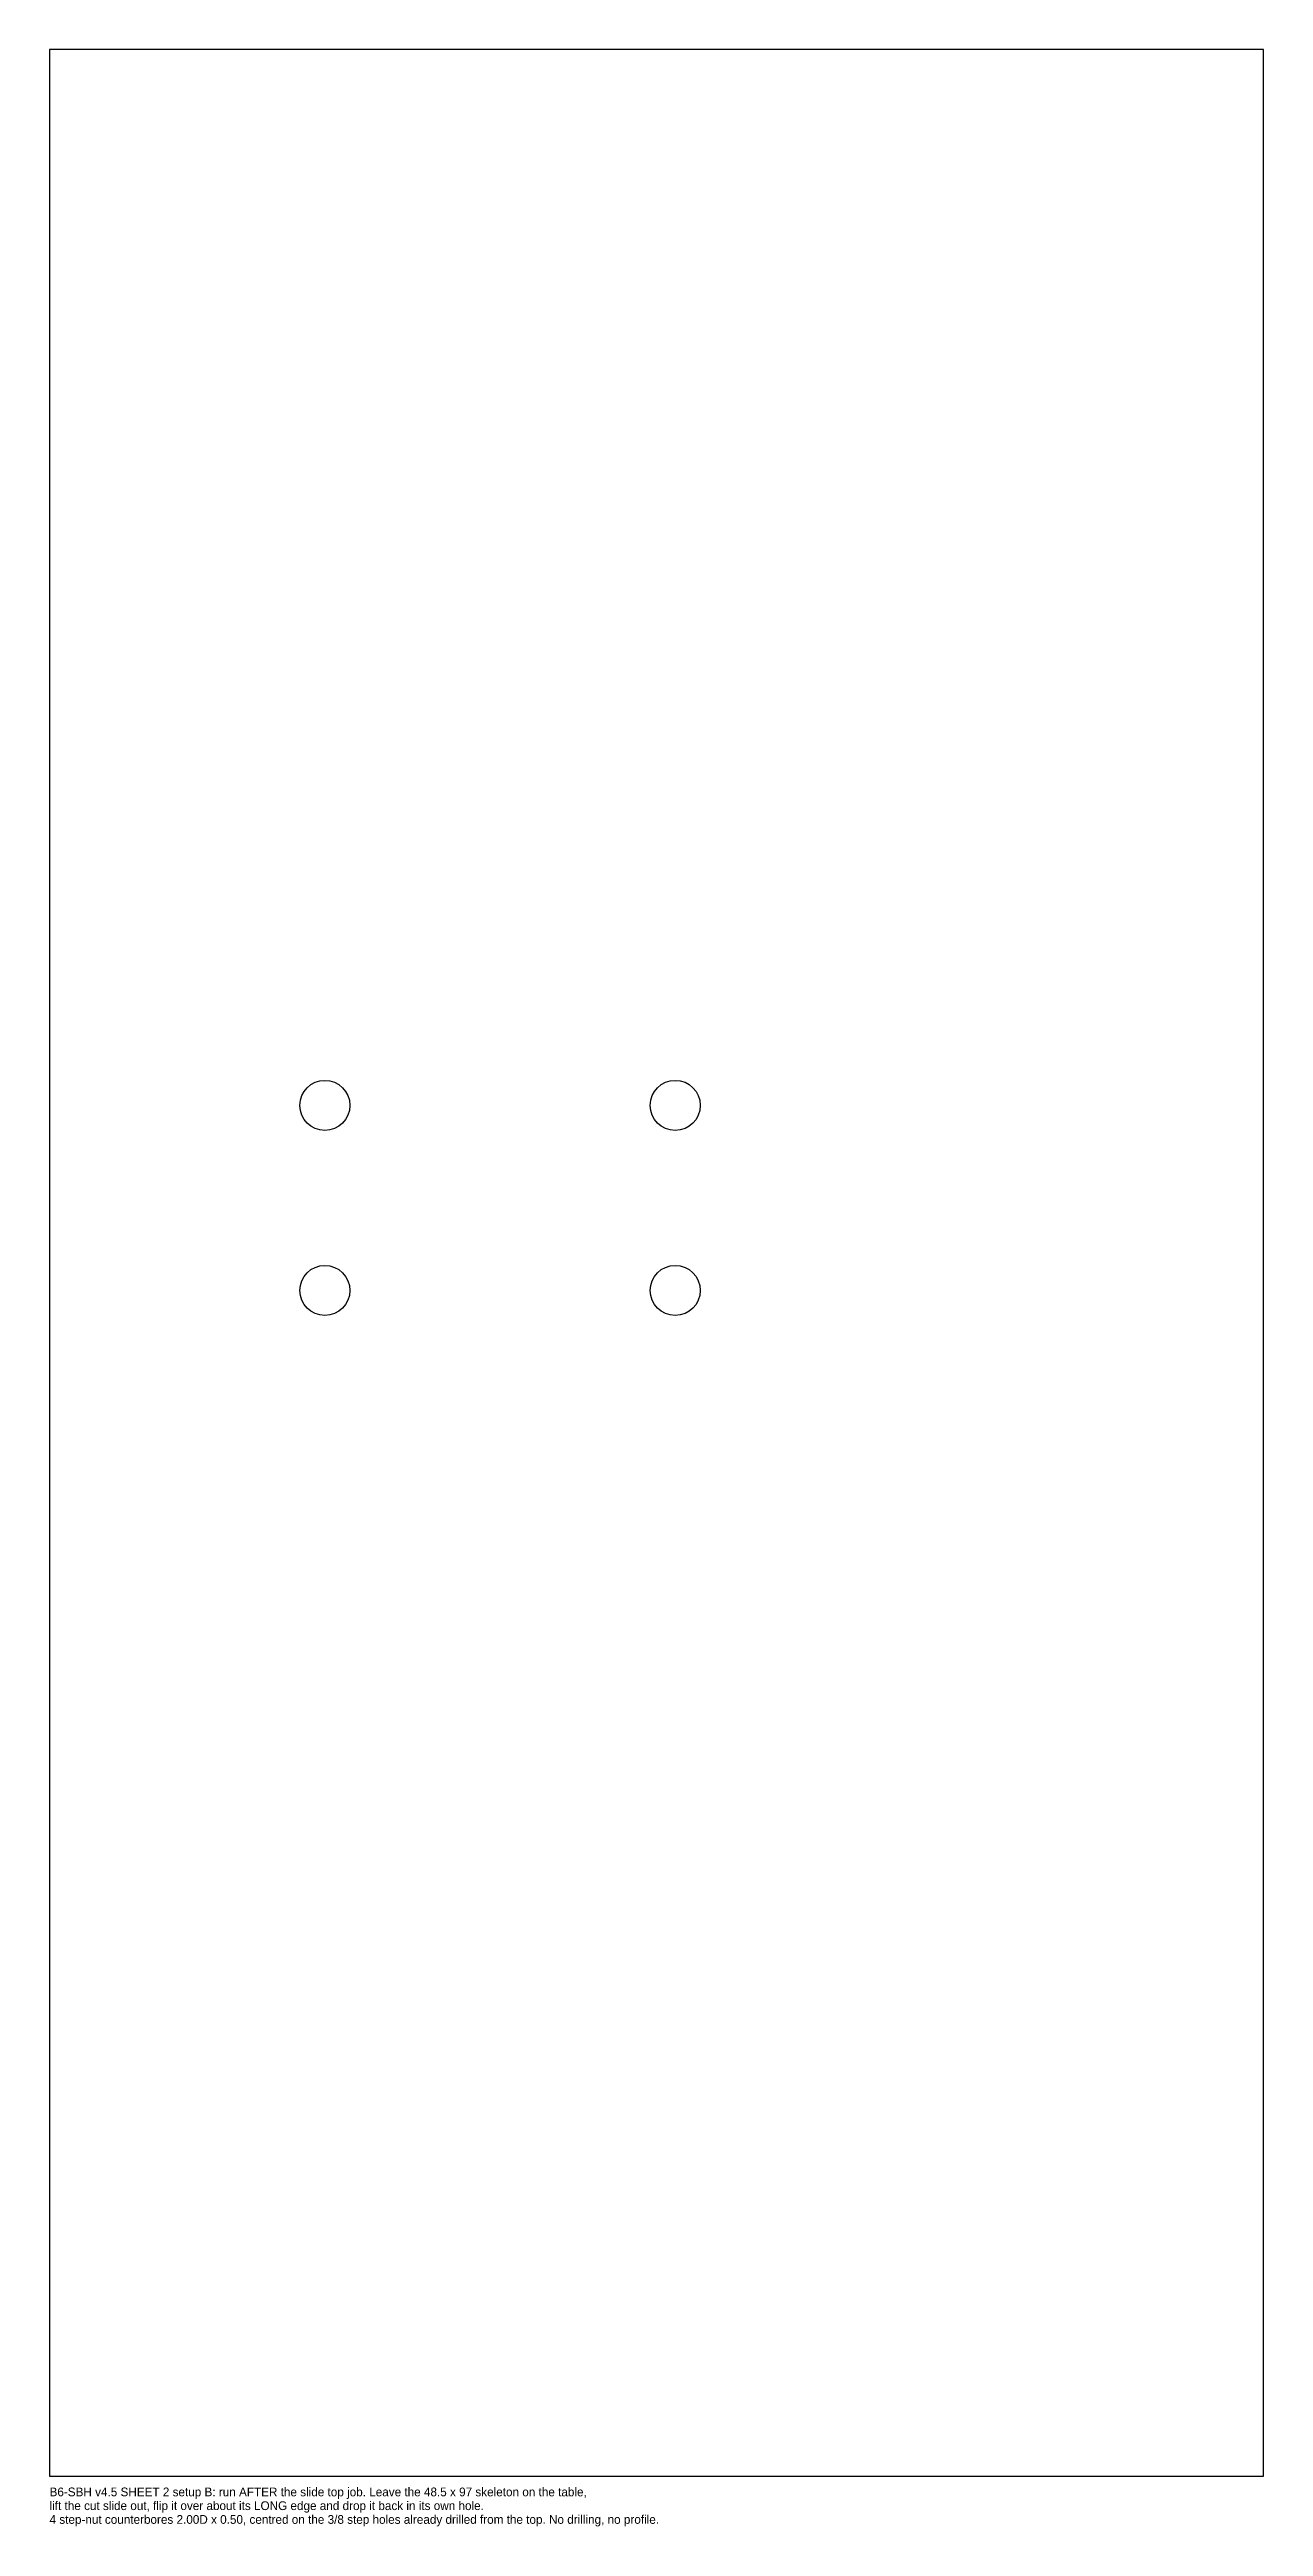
# Model space of a CAD drawing. Extents: x 0 to 48.5, y -2 to 97.
import ezdxf

# ---------------------------------------------------------------- set-up
doc = ezdxf.new("R2010")
doc.units = 0
for name, color, linetype in [('NOTES', 2, 'Continuous'), ('POCKET_2.00D_0.50DEEP', 5, 'Continuous'), ('SHEET', 8, 'Continuous')]:
    doc.layers.add(name, color=color, linetype=linetype)

msp = doc.modelspace()

# ---------------------------------------------------------------- linework, layer by layer
at = {"layer": 'POCKET_2.00D_0.50DEEP'}
for centre in [(11, 54.7974), (25, 54.7974), (11, 47.401), (25, 47.401)]:
    msp.add_circle(centre, 1, dxfattribs=at)
at = {"layer": 'SHEET'}
msp.add_lwpolyline([(0, 0), (48.5, 0), (48.5, 97), (0, 97)], close=True, dxfattribs=at)

# ---------------------------------------------------------------- texts
at = {"layer": 'NOTES'}
for s, p in [('lift the cut slide out, flip it over about its LONG edge and drop it back in its own hole.', (0, -1.35)), ('B6-SBH v4.5 SHEET 2 setup B: run AFTER the slide top job. Leave the 48.5 x 97 skeleton on the table,', (0, -0.8)), ('4 step-nut counterbores 2.00D x 0.50, centred on the 3/8 step holes already drilled from the top. No drilling, no profile.', (0, -1.9))]:
    msp.add_text(s, height=0.35, dxfattribs=at).set_placement(p)

doc.saveas('drawing.dxf')
